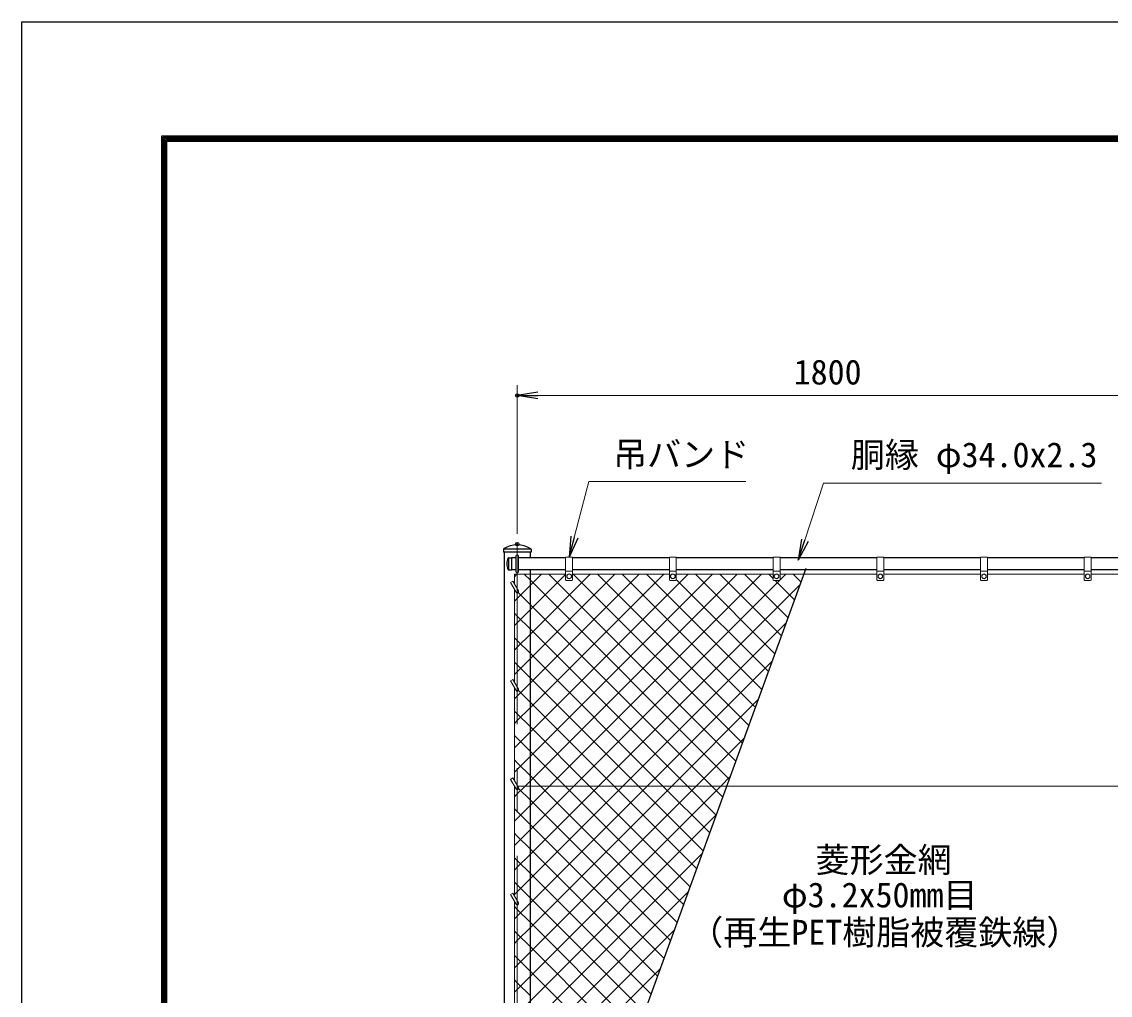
# Model space of a CAD drawing. Units: millimetres, scale not verified. Extents: x -6300 to 6300, y -4455 to 4455.
# Drawn here: x -6300 to -3152, y 1639 to 4455 of the extents above; entities that cross this region are included whole.
import ezdxf
from ezdxf.enums import TextEntityAlignment as Align

# ---------------------------------------------------------------- set-up
doc = ezdxf.new("R2010")
doc.units = ezdxf.units.MM
doc.header["$LTSCALE"] = 20
doc.header["$PDMODE"] = 32
doc.header["$PDSIZE"] = 10
doc.linetypes.add('USER1', pattern=[50.8, 31.75, -6.35, 6.35, -6.35])
for name, color, linetype, lineweight in [('0-0_D-STR1', 1, 'Continuous', 25), ('0-1_D-STR3', 3, 'Continuous', 13), ('0-2_D-BMK', 2, 'USER1', 13), ('0-3_D-STR2', 7, 'Continuous', 13), ('0-4_D-STR-DIM', 7, 'Continuous', 13), ('0-5_0', 7, 'Continuous', 25), ('0-6_Defpoints', 8, 'Continuous', 25), ('0-A_D-STR-TXT', 7, 'Continuous', 13), ('0-C_D-TTL', 7, 'Continuous', 25)]:
    doc.layers.add(name, color=color, linetype=linetype, lineweight=lineweight)
doc.styles.add('ＭＳ ゴシック', font='')
doc.styles.get('ＭＳ ゴシック').set_extended_font_data('MS Gothic')

# ---------------------------------------------------------------- blocks, each defined once
blk = doc.blocks.new('_Open')
at = {"layer": '0-5_0'}
blk.add_line((-20, 3.333), (0, 0), dxfattribs=at)
blk.add_lwpolyline([(-20, -3.333), (0, 0), (-20, 0)], dxfattribs=at)

msp = doc.modelspace()

# ---------------------------------------------------------------- linework, layer by layer
at = {"layer": '0-0_D-STR1'}
for p, q in [((-4907.2, 2929.07), (-4907.2, 2921.01)), ((-4827, 2929.01), (-4907.2, 2929.01)), ((-4827, 2929.07), (-4827, 2921.01)), ((-4827, 2921.01), (-4907.2, 2921.01)), ((-4892.44, 2904.51), (-4884.1, 2904.51)), ((-4892.1, 2904.51), (-4892.1, 2869.51)), ((-4884.1, 2904.51), (-4884.1, 2869.51)), ((-4871.1, 2904.01), (-4884.1, 2904.01)), ((-4727.1, 2904.01), (-4863.1, 2904.01)), ((-4828.95, 2904.01), (-4828.95, 2921.01)), ((-4427.1, 2904.01), (-4707.1, 2904.01)), ((-4127.1, 2904.01), (-4407.1, 2904.01)), ((-3827.1, 2904.01), (-4107.1, 2904.01)), ((-3527.1, 2904.01), (-3807.1, 2904.01)), ((-3227.1, 2904.01), (-3507.1, 2904.01)), ((-3071.1, 2904.01), (-3207.1, 2904.01)), ((-4892.44, 2869.51), (-4884.1, 2869.51)), ((-4871.1, 2870.01), (-4884.1, 2870.01)), ((-4727.1, 2870.01), (-4863.1, 2870.01)), ((-4828.95, 921.01), (-4828.95, 2870.01)), ((-4427.1, 2870.01), (-4707.1, 2870.01)), ((-4127.1, 2870.01), (-4407.1, 2870.01)), ((-3827.1, 2870.01), (-4107.1, 2870.01)), ((-3527.1, 2870.01), (-3807.1, 2870.01)), ((-3227.1, 2870.01), (-3507.1, 2870.01)), ((-3071.1, 2870.01), (-3207.1, 2870.01))]:
    msp.add_line(p, q, dxfattribs=at)
msp.add_lwpolyline([(-4905.25, 2921.01), (-4905.25, -1625.99), (-4828.95, -1625.99), (-4828.95, -1095.99)], dxfattribs=at)
for centre, radius, start, end in [((-4905.7, 2929.07), 1.5, 123.03241, 180), ((-4867.1, 2869.7), 72.31, 56.96759, 123.03241), ((-4828.5, 2929.07), 1.5, 0, 56.96759), ((-4861.88, 2887.01), 35.72, 151.52136, 208.47864), ((-4892.44, 2903.51), 1, 90, 147.70173), ((-4892.44, 2870.51), 1, 212.29827, 270)]:
    msp.add_arc(centre, radius, start, end, dxfattribs=at)
at = {"layer": '0-1_D-STR3'}
for p, q in [((-4871.1, 2865.01), (-4871.1, 2909.01)), ((-4863.1, 2865.01), (-4863.1, 2909.01)), ((-4727.1, 2906.01), (-4727.1, 2841.01)), ((-4707.1, 2906.01), (-4727.1, 2906.01)), ((-4707.1, 2906.01), (-4707.1, 2841.01)), ((-4427.1, 2906.01), (-4427.1, 2841.01)), ((-4407.1, 2906.01), (-4427.1, 2906.01)), ((-4407.1, 2906.01), (-4407.1, 2841.01)), ((-4127.1, 2906.01), (-4127.1, 2841.01)), ((-4107.1, 2906.01), (-4127.1, 2906.01)), ((-4107.1, 2906.01), (-4107.1, 2841.01)), ((-3827.1, 2906.01), (-3827.1, 2841.01)), ((-3807.1, 2906.01), (-3827.1, 2906.01)), ((-3807.1, 2906.01), (-3807.1, 2841.01)), ((-3527.1, 2906.01), (-3527.1, 2841.01)), ((-3507.1, 2906.01), (-3527.1, 2906.01)), ((-3507.1, 2906.01), (-3507.1, 2841.01)), ((-3227.1, 2906.01), (-3227.1, 2841.01)), ((-3207.1, 2906.01), (-3227.1, 2906.01)), ((-3207.1, 2906.01), (-3207.1, 2841.01)), ((-4707.1, 2866.01), (-4727.1, 2866.01)), ((-4407.1, 2866.01), (-4427.1, 2866.01)), ((-4107.1, 2866.01), (-4127.1, 2866.01)), ((-3807.1, 2866.01), (-3827.1, 2866.01)), ((-3507.1, 2866.01), (-3527.1, 2866.01)), ((-3207.1, 2866.01), (-3227.1, 2866.01)), ((-4886.5, 2832.6), (-4879.57, 2836.6)), ((-4879.57, 2836.6), (-4863.64, 2809.01)), ((-4875.1, 2828.87), (-4875.1, 2857.01)), ((-4875.1, 2857.01), (-4727.1, 2857.01)), ((-4709.1, 2839.01), (-4725.1, 2839.01)), ((-4723.6, 2854.75), (-4717.1, 2858.51)), ((-4723.6, 2854.75), (-4723.6, 2847.27)), ((-4717.1, 2858.51), (-4710.6, 2854.75)), ((-4710.6, 2854.75), (-4710.6, 2847.27)), ((-4707.1, 2857.01), (-4427.1, 2857.01)), ((-4409.1, 2839.01), (-4425.1, 2839.01)), ((-4423.6, 2854.75), (-4417.1, 2858.51)), ((-4423.6, 2854.75), (-4423.6, 2847.27)), ((-4417.1, 2858.51), (-4410.6, 2854.75)), ((-4410.6, 2854.75), (-4410.6, 2847.27)), ((-4407.1, 2857.01), (-4127.1, 2857.01)), ((-4109.1, 2839.01), (-4125.1, 2839.01)), ((-4123.6, 2854.75), (-4117.1, 2858.51)), ((-4123.6, 2854.75), (-4123.6, 2847.27)), ((-4117.1, 2858.51), (-4110.6, 2854.75)), ((-4110.6, 2854.75), (-4110.6, 2847.27)), ((-4107.1, 2857.01), (-3827.1, 2857.01)), ((-3809.1, 2839.01), (-3825.1, 2839.01)), ((-3823.6, 2854.75), (-3817.1, 2858.51)), ((-3823.6, 2854.75), (-3823.6, 2847.27)), ((-3817.1, 2858.51), (-3810.6, 2854.75)), ((-3810.6, 2854.75), (-3810.6, 2847.27)), ((-3807.1, 2857.01), (-3527.1, 2857.01)), ((-3509.1, 2839.01), (-3525.1, 2839.01)), ((-3523.6, 2854.75), (-3517.1, 2858.51)), ((-3523.6, 2854.75), (-3523.6, 2847.27)), ((-3517.1, 2858.51), (-3510.6, 2854.75)), ((-3510.6, 2854.75), (-3510.6, 2847.27)), ((-3507.1, 2857.01), (-3227.1, 2857.01)), ((-3209.1, 2839.01), (-3225.1, 2839.01)), ((-3223.6, 2854.75), (-3217.1, 2858.51)), ((-3223.6, 2854.75), (-3223.6, 2847.27)), ((-3217.1, 2858.51), (-3210.6, 2854.75)), ((-3210.6, 2854.75), (-3210.6, 2847.27)), ((-3207.1, 2857.01), (-2927.1, 2857.01)), ((-4886.5, 2832.6), (-4870.57, 2805.01)), ((-4875.1, 2544.37), (-4875.1, 2812.87)), ((-4886.5, 2548.1), (-4870.57, 2520.51)), ((-4875.1, 2259.87), (-4875.1, 2528.37)), ((-4886.5, 2263.6), (-4879.57, 2267.6)), ((-4879.57, 2267.6), (-4863.64, 2240.01)), ((-4886.5, 2263.6), (-4870.57, 2236.01)), ((-4875.1, 1926.37), (-4875.1, 2243.87)), ((-3075.19, 2244.01), (-4865.95, 2244.01)), ((-4886.5, 1930.1), (-4879.57, 1934.1)), ((-4886.5, 1930.1), (-4870.57, 1902.51)), ((-4879.57, 1934.1), (-4863.64, 1906.51)), ((-4875.1, 1592.87), (-4875.1, 1910.37))]:
    msp.add_line(p, q, dxfattribs=at)
for points in [[(-4723.6, 2847.27), (-4717.1, 2843.51), (-4710.6, 2847.27)], [(-4423.6, 2847.27), (-4417.1, 2843.51), (-4410.6, 2847.27)], [(-4123.6, 2847.27), (-4117.1, 2843.51), (-4110.6, 2847.27)], [(-3823.6, 2847.27), (-3817.1, 2843.51), (-3810.6, 2847.27)], [(-3523.6, 2847.27), (-3517.1, 2843.51), (-3510.6, 2847.27)], [(-3223.6, 2847.27), (-3217.1, 2843.51), (-3210.6, 2847.27)], [(-4886.5, 2548.1), (-4879.57, 2552.1), (-4863.64, 2524.51)]]:
    msp.add_lwpolyline(points, dxfattribs=at)
for centre in [(-4717.1, 2851.01), (-4417.1, 2851.01), (-4117.1, 2851.01), (-3817.1, 2851.01), (-3517.1, 2851.01), (-3217.1, 2851.01)]:
    msp.add_circle(centre, 6.49, dxfattribs=at)
for centre, radius, start, end in [((-4867.1, 2909.01), 4, 0, 180), ((-4867.1, 2865.01), 4, 180, 0), ((-4725.1, 2841.01), 2, 180, 270), ((-4709.1, 2841.01), 2, 270, 0), ((-4425.1, 2841.01), 2, 180, 270), ((-4409.1, 2841.01), 2, 270, 0), ((-4125.1, 2841.01), 2, 180, 270), ((-4109.1, 2841.01), 2, 270, 0), ((-3825.1, 2841.01), 2, 180, 270), ((-3809.1, 2841.01), 2, 270, 0), ((-3525.1, 2841.01), 2, 180, 270), ((-3509.1, 2841.01), 2, 270, 0), ((-3225.1, 2841.01), 2, 180, 270), ((-3209.1, 2841.01), 2, 270, 0), ((-4867.1, 2807.01), 4, 210, 30), ((-4867.1, 2522.51), 4, 210, 30), ((-4867.1, 2238.01), 4, 210, 30), ((-4867.1, 1904.51), 4, 210, 30)]:
    msp.add_arc(centre, radius, start, end, dxfattribs=at)
at = {"layer": '0-2_D-BMK'}
msp.add_line((-4867.1, -1640.99), (-4867.1, 2944.01), dxfattribs=at)
at = {"layer": '0-3_D-STR2'}
for p, q in [((-4875.1, 2849.72), (-4867.81, 2857.01)), ((-4828.95, 2683.74), (-4655.68, 2857.01)), ((-4828.95, 2613.03), (-4584.97, 2857.01)), ((-4828.95, 2542.31), (-4514.26, 2857.01)), ((-4828.95, 2471.6), (-4443.55, 2857.01)), ((-4828.95, 2400.89), (-4372.84, 2857.01)), ((-4828.95, 2330.18), (-4302.13, 2857.01)), ((-4234.87, 2315.95), (-4775.94, 2857.01)), ((-4216, 2367.79), (-4705.23, 2857.01)), ((-4197.14, 2419.63), (-4634.52, 2857.01)), ((-4178.27, 2471.47), (-4563.81, 2857.01)), ((-4159.4, 2523.31), (-4493.1, 2857.01)), ((-4140.53, 2575.15), (-4407.1, 2841.73)), ((-4121.66, 2627), (-4351.68, 2857.01)), ((-4102.79, 2678.84), (-4280.96, 2857.01)), ((-4083.92, 2730.68), (-4210.25, 2857.01)), ((-4127.1, 2844.57), (-4139.54, 2857.01)), ((-4065.05, 2782.52), (-4121.54, 2839.01)), ((-4046.18, 2834.36), (-4068.83, 2857.01)), ((-4632.28, 2244.01), (-4048.62, 2827.67)), ((-4867.1, 2736.04), (-4875.1, 2744.04)), ((-4828.95, 2697.89), (-4867.1, 2736.04)), ((-4561.57, 2244.01), (-4089.08, 2716.5)), ((-4867.1, 2645.59), (-4828.95, 2683.74)), ((-4375.07, 2244.01), (-4828.95, 2697.89)), ((-4867.1, 2665.33), (-4875.1, 2673.33)), ((-4875.1, 2637.59), (-4867.1, 2645.59)), ((-4828.95, 2627.18), (-4867.1, 2665.33)), ((-4867.1, 2574.88), (-4828.95, 2613.03)), ((-4445.78, 2244.01), (-4828.95, 2627.18)), ((-4867.1, 2594.62), (-4875.1, 2602.62)), ((-4828.95, 2556.47), (-4867.1, 2594.62)), ((-4490.86, 2244.01), (-4129.55, 2605.32)), ((-4875.1, 2566.88), (-4867.1, 2574.88)), ((-4516.49, 2244.01), (-4828.95, 2556.47)), ((-4867.1, 2504.16), (-4828.95, 2542.31)), ((-4875.1, 2496.16), (-4867.1, 2504.16)), ((-4420.15, 2244.01), (-4170.01, 2494.15)), ((-4867.1, 2453.2), (-4875.1, 2461.2)), ((-4867.1, 2433.45), (-4828.95, 2471.6)), ((-4875.1, 2425.45), (-4867.1, 2433.45)), ((-4828.95, 2415.05), (-4867.1, 2453.2)), ((-4867.1, 2362.74), (-4828.95, 2400.89)), ((-4657.91, 2244.01), (-4828.95, 2415.05)), ((-4867.1, 2382.49), (-4875.1, 2390.49)), ((-4875.1, 2354.74), (-4867.1, 2362.74)), ((-4828.95, 2344.34), (-4867.1, 2382.49)), ((-4349.44, 2244.01), (-4210.48, 2382.97)), ((-4867.1, 2292.03), (-4828.95, 2330.18)), ((-4728.62, 2244.01), (-4828.95, 2344.34)), ((-4867.1, 2311.78), (-4875.1, 2319.78)), ((-4828.95, 2273.63), (-4867.1, 2311.78)), ((-4875.1, 2284.03), (-4867.1, 2292.03)), ((-4799.34, 2244.01), (-4828.95, 2273.63)), ((-4278.73, 2244.01), (-4250.94, 2271.8)), ((-4828.95, 2047.34), (-4632.28, 2244.01)), ((-4828.95, 1976.63), (-4561.57, 2244.01)), ((-4828.95, 1905.92), (-4490.86, 2244.01)), ((-4828.95, 1835.21), (-4420.15, 2244.01)), ((-4828.95, 1764.5), (-4349.44, 2244.01)), ((-4828.95, 1693.79), (-4278.73, 2244.01)), ((-4404.69, 1849.37), (-4799.34, 2244.01)), ((-4385.82, 1901.21), (-4728.62, 2244.01)), ((-4366.96, 1953.05), (-4657.91, 2244.01)), ((-4329.22, 2056.74), (-4516.49, 2244.01)), ((-4310.35, 2108.58), (-4445.78, 2244.01)), ((-4291.48, 2160.42), (-4375.07, 2244.01)), ((-4867.1, 2170.36), (-4875.1, 2178.36)), ((-4828.95, 2132.21), (-4867.1, 2170.36)), ((-4442.43, 1745.69), (-4828.95, 2132.21)), ((-4867.1, 2099.65), (-4875.1, 2107.65)), ((-4828.95, 2061.5), (-4867.1, 2099.65)), ((-4867.1, 2009.19), (-4828.95, 2047.34)), ((-4461.3, 1693.84), (-4828.95, 2061.5)), ((-4804.31, 1577.01), (-4331.87, 2049.45)), ((-4867.1, 2028.94), (-4875.1, 2036.94)), ((-4828.95, 1990.79), (-4867.1, 2028.94)), ((-4875.1, 2001.19), (-4867.1, 2009.19)), ((-4480.17, 1642), (-4828.95, 1990.79)), ((-4867.1, 1958.23), (-4875.1, 1966.23)), ((-4867.1, 1938.48), (-4828.95, 1976.63)), ((-4828.95, 1920.08), (-4867.1, 1958.23)), ((-4875.1, 1930.48), (-4867.1, 1938.48)), ((-4733.6, 1577.01), (-4372.34, 1938.27)), ((-4867.1, 1887.52), (-4875.1, 1895.52)), ((-4867.1, 1867.77), (-4828.95, 1905.92)), ((-4499.04, 1590.16), (-4828.95, 1920.08)), ((-4875.1, 1859.77), (-4867.1, 1867.77)), ((-4828.95, 1849.37), (-4867.1, 1887.52)), ((-4867.1, 1797.06), (-4828.95, 1835.21)), ((-4556.6, 1577.01), (-4828.95, 1849.37)), ((-4662.89, 1577.01), (-4412.8, 1827.1)), ((-4867.1, 1816.8), (-4875.1, 1824.8)), ((-4875.1, 1789.06), (-4867.1, 1797.06)), ((-4828.95, 1778.65), (-4867.1, 1816.8)), ((-4867.1, 1726.35), (-4828.95, 1764.5)), ((-4627.31, 1577.01), (-4828.95, 1778.65)), ((-4867.1, 1746.09), (-4875.1, 1754.09)), ((-4828.95, 1707.94), (-4867.1, 1746.09)), ((-4875.1, 1718.35), (-4867.1, 1726.35)), ((-4698.02, 1577.01), (-4828.95, 1707.94)), ((-4867.1, 1675.38), (-4875.1, 1683.38)), ((-4867.1, 1655.64), (-4828.95, 1693.79)), ((-4828.95, 1637.23), (-4867.1, 1675.38)), ((-4875.1, 1647.64), (-4867.1, 1655.64))]:
    msp.add_line(p, q, dxfattribs=at)
for points in [[(-4875.1, 2779.01), (-4867.1, 2787.01), (-4828.95, 2825.16), (-4797.1, 2857.01)], [(-4875.1, 2213.32), (-4867.1, 2221.32), (-4844.41, 2244.01), (-4828.95, 2259.47), (-4231.41, 2857.01)], [(-4875.1, 2142.61), (-4867.1, 2150.61), (-4828.95, 2188.76), (-4773.7, 2244.01), (-4160.7, 2857.01)], [(-4875.1, 2071.9), (-4867.1, 2079.9), (-4828.95, 2118.05), (-4702.99, 2244.01), (-4089.99, 2857.01)], [(-4875.1, 2708.3), (-4867.1, 2716.3), (-4828.95, 2754.45), (-4727.1, 2856.3)], [(-4253.74, 2264.1), (-4828.95, 2839.32), (-4846.65, 2857.01)], [(-4272.61, 2212.26), (-4304.36, 2244.01), (-4828.95, 2768.6), (-4864.41, 2804.06)], [(-4348.09, 2004.89), (-4587.2, 2244.01), (-4828.95, 2485.76), (-4863.68, 2520.48)], [(-4423.56, 1797.53), (-4828.95, 2202.92), (-4863.2, 2237.17)], [(-4869.27, 1582.76), (-4867.1, 1584.93), (-4828.95, 1623.08), (-4291.41, 2160.62)], [(-4873.17, 1296.02), (-4867.1, 1302.08), (-4828.95, 1340.23), (-4592.18, 1577.01), (-4453.26, 1715.92)]]:
    msp.add_lwpolyline(points, dxfattribs=at)
at = {"layer": '0-4_D-STR-DIM'}
for p, q in [((-4867.1, 2974.01), (-4867.1, 3404.01)), ((-3127.1, 3374.01), (-4807.1, 3374.01))]:
    msp.add_line(p, q, dxfattribs=at)
at = {"layer": '0-6_Defpoints'}
msp.add_line((-4905.25, 474.09), (-4031.75, 2874.01), dxfattribs=at)
for p in [(-4867.1, 3374.01), (-4867.1, 2944.01)]:
    msp.add_point(p, dxfattribs=at)
at = {"layer": '0-A_D-STR-TXT'}
for points in [[(-4206.08, 3125.39), (-4659.75, 3125.39), (-4716.6, 2907.95)], [(-3177.07, 3120.38), (-3980.99, 3120.38), (-4053.81, 2899.9)]]:
    msp.add_lwpolyline(points, dxfattribs=at)
at = {"layer": '0-C_D-TTL', "color": 2}
msp.add_lwpolyline([(-6300, 4455), (6300, 4455), (6300, -4455), (-6300, -4455)], close=True, dxfattribs=at)
at = {"layer": '0-C_D-TTL'}
for points in [[(-5895, 4125), (5895, 4125), (5895, -4125), (-5895, -4125)], [(-5891.25, 4121.25), (5891.25, 4121.25), (5891.25, -4121.25), (-5891.25, -4121.25)], [(-5887.5, 4117.5), (5887.5, 4117.5), (5887.5, -4117.5), (-5887.5, -4117.5)], [(-5883.75, 4113.75), (5883.75, 4113.75), (5883.75, -4113.75), (-5883.75, -4113.75)], [(-5880, 4110), (5880, 4110), (5880, -4110), (-5880, -4110)]]:
    msp.add_lwpolyline(points, close=True, dxfattribs=at)

# ---------------------------------------------------------------- block references
at = {"layer": '0-4_D-STR-DIM', "xscale": 3, "yscale": 3, "rotation": 180}
msp.add_blockref('_Open', (-4867.1, 3374.01), dxfattribs=at)
at = {"layer": '0-A_D-STR-TXT', "xscale": 3, "yscale": 3}
for p, rotation in [((-4717.1, 2906.01), 255.34977), ((-4054.44, 2898), 251.72407)]:
    msp.add_blockref('_Open', p, dxfattribs=dict(at, rotation=rotation))

# ---------------------------------------------------------------- texts
at = {"layer": '0-4_D-STR-DIM', "style": 'ＭＳ ゴシック'}
msp.add_text('1800', height=72.14, dxfattribs=at).set_placement((-4067.45, 3384.13), align=Align.BOTTOM_LEFT)
at = {"layer": '0-A_D-STR-TXT', "style": 'ＭＳ ゴシック'}
for s, p in [('吊バンド', (-4589.84, 3146.18)), ('胴縁 φ34.0x2.3', (-3902.32, 3144.78)), ('菱形金網', (-4004.2, 1973.05)), ('φ3.2x50mm目', (-4101.66, 1871.66)), ('（再生PET樹脂被覆鉄線）', (-4369.68, 1763.43))]:
    msp.add_text(s, height=72.14, dxfattribs=at).set_placement(p, align=Align.BOTTOM_LEFT)

doc.saveas('drawing.dxf')
